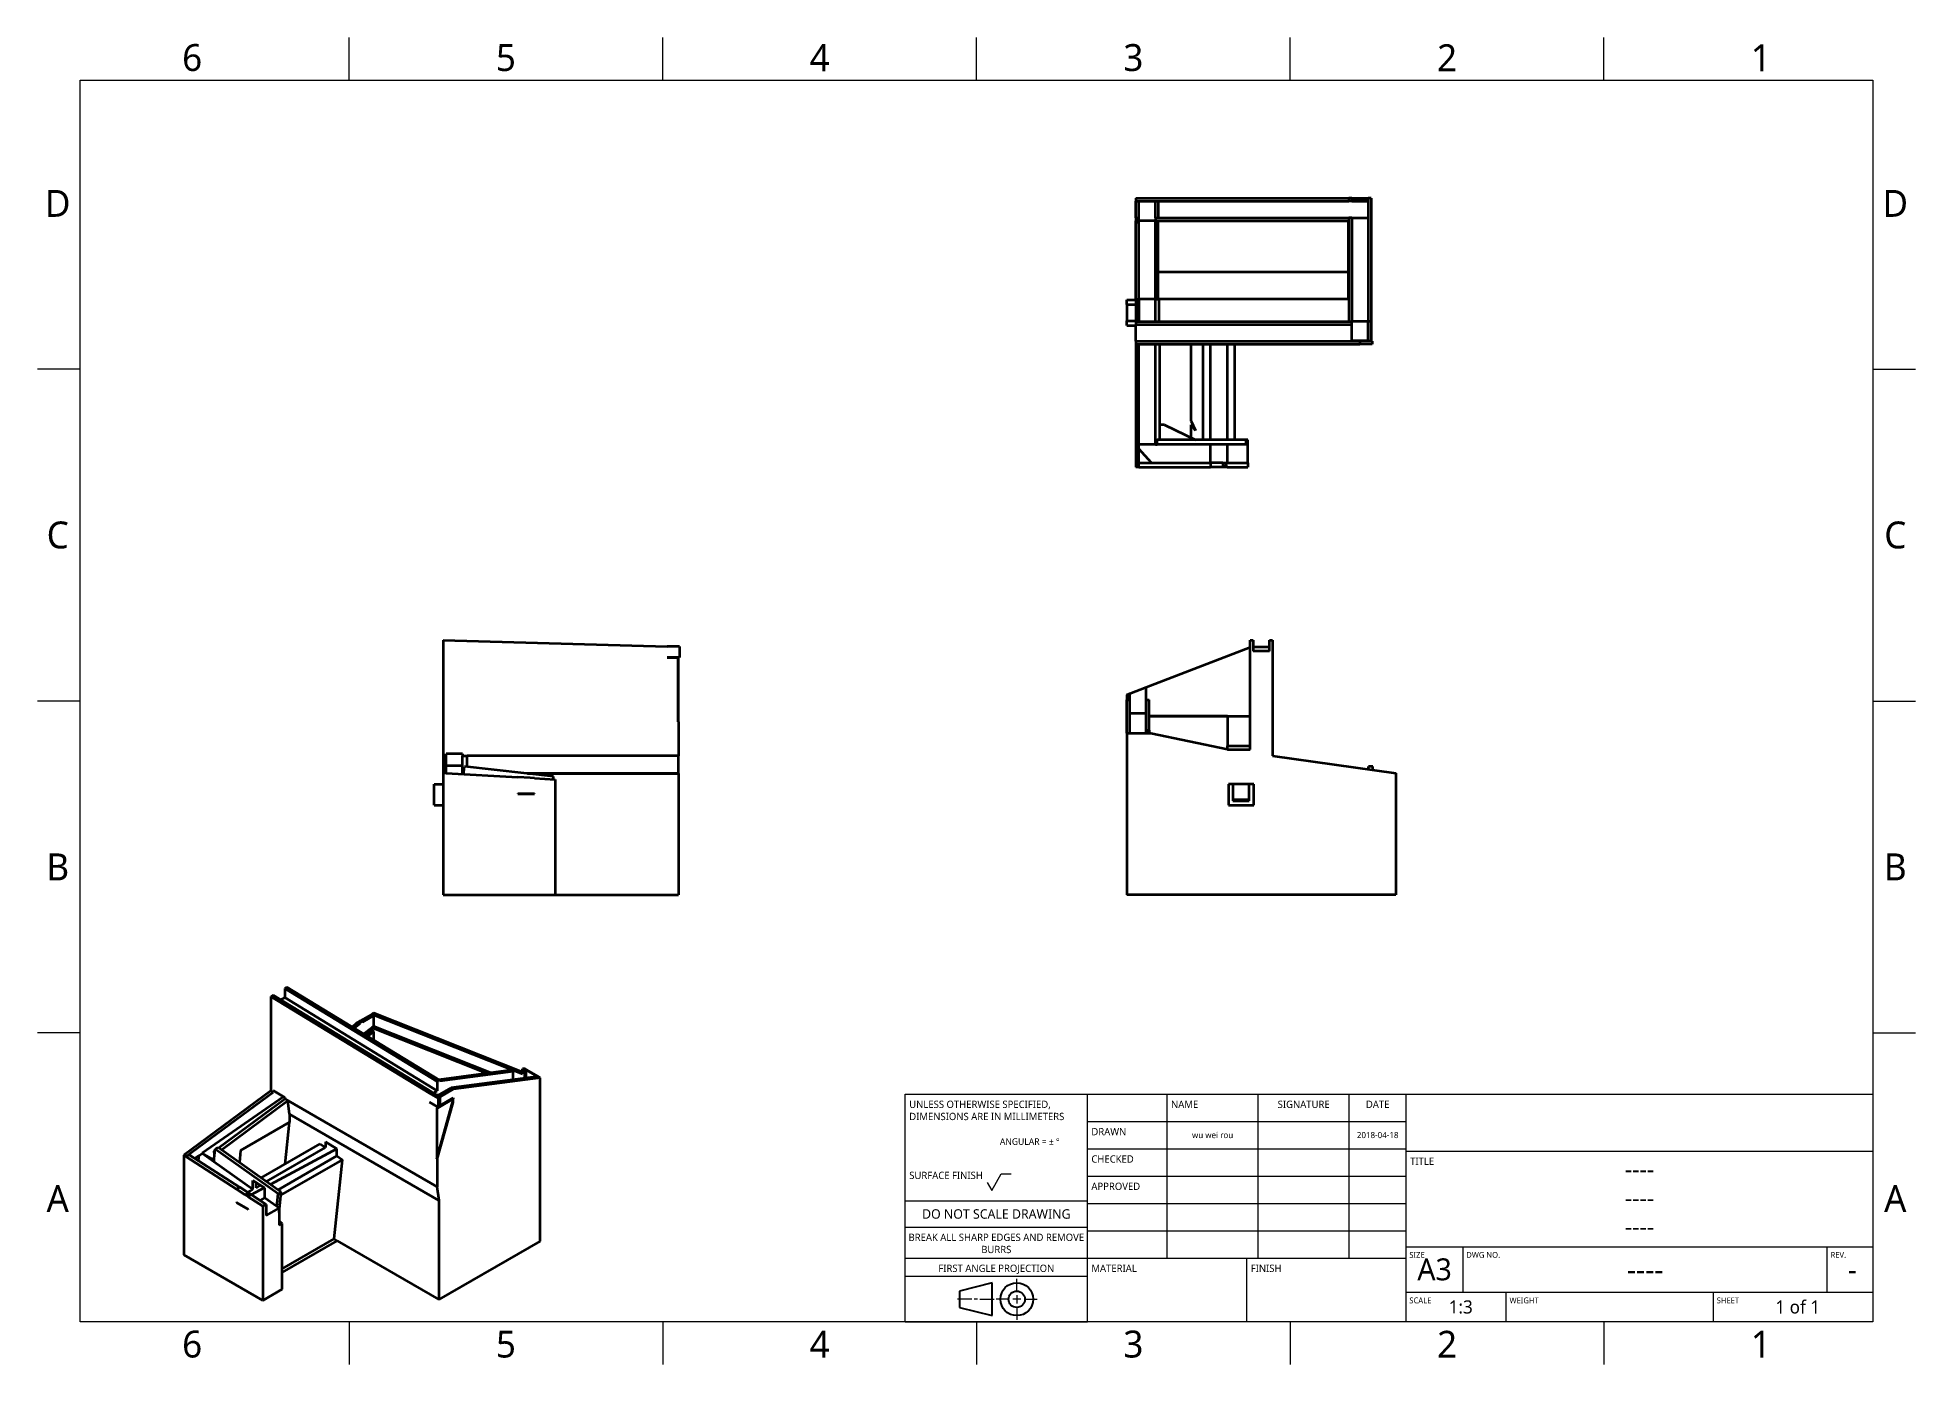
# Model space of a CAD drawing. Header units: millimetres. Extents: x 0 to 420, y 0 to 296.
import ezdxf

# ---------------------------------------------------------------- set-up
doc = ezdxf.new("R2010")
doc.units = ezdxf.units.MM
doc.header["$LTSCALE"] = 12.7
for name, color, linetype, lineweight in [('BORDER_FRAME', 7, 'Continuous', 15), ('BORDER_ZONES', 7, 'Continuous', 15), ('TITLE_BLOCK', 7, 'Continuous', 15), ('Visible', 7, 'Continuous', 40)]:
    doc.layers.add(name, color=color, linetype=linetype, lineweight=lineweight)
doc.styles.add('Onshape-Standard', font='NotoSans-Regular.ttf')
doc.styles.add('Onshape-Standard-Fields', font='')
doc.styles.get('Onshape-Standard-Fields').set_extended_font_data('Noto Sans')

msp = doc.modelspace()

# ---------------------------------------------------------------- linework, layer by layer
at = {"layer": 'BORDER_FRAME'}
for p, q in [((10, 10), (10, 287)), ((10, 287), (410, 287)), ((410, 287), (410, 10)), ((410, 10), (10, 10))]:
    msp.add_line(p, q, dxfattribs=at)
at = {"layer": 'BORDER_ZONES'}
for p, q in [((70, 287), (70, 296.5)), ((140, 287), (140, 296.5)), ((210, 287), (210, 296.5)), ((280, 287), (280, 296.5)), ((350, 287), (350, 296.5)), ((10, 222.5), (0.5, 222.5)), ((410, 222.5), (419.5, 222.5)), ((10, 148.5), (0.5, 148.5)), ((410, 148.5), (419.5, 148.5)), ((10, 74.5), (0.5, 74.5)), ((410, 74.5), (419.5, 74.5)), ((70, 10), (70, 0.5)), ((140, 10), (140, 0.5)), ((210, 10), (210, 0.5)), ((280, 10), (280, 0.5)), ((350, 10), (350, 0.5))]:
    msp.add_line(p, q, dxfattribs=at)
at = {"layer": 'TITLE_BLOCK'}
for p, q in [((194.1, 10), (194.1, 60.8)), ((194.1, 60.8), (234.74, 60.8)), ((234.74, 10), (234.74, 60.8)), ((234.74, 60.8), (305.86, 60.8)), ((252.52, 24.22), (252.52, 60.8)), ((272.84, 24.22), (272.84, 60.8)), ((293.16, 24.22), (293.16, 60.8)), ((305.86, 10), (305.86, 60.8)), ((305.86, 60.8), (410, 60.8)), ((234.74, 54.7), (305.86, 54.7)), ((234.74, 48.61), (305.86, 48.61)), ((305.86, 48.1), (410, 48.1)), ((213.4, 39.33), (215.54, 43.03)), ((215.54, 43.03), (217.77, 43.03)), ((234.74, 42.51), (305.86, 42.51)), ((212.39, 41.09), (213.4, 39.33)), ((194.1, 37.03), (234.74, 37.03)), ((234.74, 36.42), (305.86, 36.42)), ((194.1, 31.13), (234.74, 31.13)), ((234.74, 30.32), (305.86, 30.32)), ((305.86, 26.76), (410, 26.76)), ((318.56, 16.6), (318.56, 26.76)), ((399.84, 16.6), (399.84, 26.76)), ((194.1, 24.22), (234.74, 24.22)), ((234.74, 24.22), (305.86, 24.22)), ((270.3, 10), (270.3, 24.22)), ((194.1, 20.16), (234.74, 20.16)), ((305.86, 16.6), (410, 16.6)), ((328.21, 10), (328.21, 16.6)), ((374.44, 10), (374.44, 16.6)), ((194.1, 10), (234.74, 10))]:
    msp.add_line(p, q, dxfattribs=at)
at = {"layer": 'TITLE_BLOCK', "lineweight": 30}
for p, q in [((213.51, 18.7), (206.19, 16.87)), ((206.19, 16.87), (206.19, 13.21)), ((213.51, 11.38), (213.51, 18.7)), ((206.19, 13.21), (213.51, 11.38))]:
    msp.add_line(p, q, dxfattribs=at)
at = {"layer": 'TITLE_BLOCK', "lineweight": 15}
for p, q in [((218.99, 16.87), (218.99, 19.61)), ((208.93, 15.04), (205.73, 15.04)), ((210.21, 15.04), (209.48, 15.04)), ((210.76, 15.04), (213.96, 15.04)), ((217.16, 15.04), (214.42, 15.04)), ((219.91, 15.04), (218.08, 15.04)), ((218.99, 15.95), (218.99, 14.12)), ((218.99, 13.21), (218.99, 10.47)), ((220.82, 15.04), (223.56, 15.04))]:
    msp.add_line(p, q, dxfattribs=at)
at = {"layer": 'TITLE_BLOCK', "lineweight": 30}
for radius in [3.66, 1.83]:
    msp.add_circle((218.99, 15.04), radius, dxfattribs=at)
at = {"layer": 'Visible'}
for p, q in [((245.57, 260.64), (293.05, 260.64)), ((245.57, 260.64), (245.57, 259.97)), ((245.57, 259.97), (293.05, 259.97)), ((245.57, 256.3), (245.57, 259.97)), ((246.24, 256.3), (246.24, 259.97)), ((249.91, 256.3), (249.91, 259.97)), ((250.57, 259.97), (250.57, 256.3)), ((293.72, 260.64), (293.05, 260.64)), ((293.05, 260.64), (293.05, 259.97)), ((293.72, 259.97), (293.05, 259.97)), ((293.72, 260.64), (297.39, 260.64)), ((293.72, 260.64), (293.72, 259.97)), ((293.72, 260.47), (297.39, 260.47)), ((293.72, 259.97), (297.39, 259.97)), ((297.39, 260.64), (297.39, 233.14)), ((298.05, 260.64), (297.39, 260.64)), ((298.05, 260.64), (298.05, 233.14)), ((245.57, 256.3), (246.24, 256.3)), ((245.57, 256.3), (245.57, 255.64)), ((245.57, 255.64), (246.24, 255.64)), ((245.57, 255.27), (245.57, 255.64)), ((246.24, 255.64), (246.24, 256.3)), ((246.24, 255.27), (246.24, 255.64)), ((249.91, 255.64), (246.24, 255.64)), ((249.91, 256.3), (293.05, 256.3)), ((249.91, 256.3), (249.91, 255.64)), ((249.91, 255.64), (293.05, 255.64)), ((249.91, 255.27), (249.91, 255.64)), ((250.57, 255.27), (250.57, 255.64)), ((292.97, 238.14), (292.97, 255.64)), ((293.05, 256.3), (293.05, 233.14)), ((293.72, 256.3), (293.05, 256.3)), ((293.72, 256.3), (293.72, 233.14)), ((293.72, 256.3), (297.39, 256.3)), ((246.24, 255.27), (245.57, 255.27)), ((245.57, 238.14), (245.57, 255.27)), ((246.24, 238.14), (246.24, 255.27)), ((249.91, 238.14), (249.91, 255.27)), ((250.57, 255.27), (249.91, 255.27)), ((250.57, 238.14), (250.57, 255.27)), ((292.97, 244.16), (250.57, 244.16)), ((243.57, 236.97), (243.57, 237.97)), ((243.57, 237.97), (245.57, 237.97)), ((243.57, 236.97), (243.57, 233.3)), ((243.57, 236.97), (245.57, 236.97)), ((245.57, 238.14), (245.57, 233.14)), ((245.57, 238.14), (246.24, 238.14)), ((245.83, 238.14), (245.83, 233.14)), ((249.91, 238.14), (246.24, 238.14)), ((246.24, 238.14), (246.24, 233.14)), ((249.91, 233.14), (249.91, 238.14)), ((249.91, 238.14), (250.57, 238.14)), ((250.7, 238.14), (250.57, 238.14)), ((250.7, 238.14), (250.7, 233.14)), ((292.97, 238.14), (250.7, 238.14)), ((243.57, 233.3), (245.57, 233.3)), ((243.57, 232.3), (243.57, 233.3)), ((243.57, 232.3), (245.57, 232.3)), ((245.57, 233.14), (293.72, 233.14)), ((245.57, 233.14), (245.57, 232.47)), ((245.57, 228.8), (245.57, 232.47)), ((245.57, 232.47), (293.72, 232.47)), ((293.72, 232.47), (293.72, 233.14)), ((297.39, 233.14), (293.72, 233.14)), ((293.72, 228.81), (293.72, 232.47)), ((297.39, 228.8), (297.39, 233.14)), ((298.05, 233.14), (297.39, 233.14)), ((298.05, 233.14), (298.06, 233.14)), ((298.05, 228.8), (298.05, 233.14)), ((298.06, 233.14), (298.06, 228.8)), ((245.57, 228.8), (295.55, 228.8)), ((245.57, 228.8), (245.57, 228.14)), ((245.57, 228.14), (245.57, 200.64)), ((245.57, 228.14), (295.55, 228.14)), ((246.24, 200.64), (246.24, 228.14)), ((249.91, 205.84), (249.91, 228.14)), ((250.91, 206.74), (250.91, 228.14)), ((257.87, 210.94), (257.87, 228.14)), ((260.56, 206.74), (260.56, 228.14)), ((262.24, 206.74), (262.24, 228.14)), ((265.91, 228.14), (265.91, 206.74)), ((267.61, 206.74), (267.61, 228.14)), ((297.39, 228.81), (293.72, 228.81)), ((295.55, 228.8), (295.55, 228.14)), ((298.29, 228.8), (295.55, 228.8)), ((298.29, 228.14), (295.55, 228.14)), ((298.29, 228.8), (298.29, 228.14)), ((251.95, 210.11), (250.91, 210.11)), ((251.95, 210.11), (258.89, 206.74)), ((257.87, 210.94), (258.89, 208.85)), ((258.28, 210.11), (257.87, 210.11)), ((258.89, 208.85), (257.87, 210.11)), ((257.87, 207.23), (257.87, 210.11)), ((249.91, 205.74), (246.24, 205.74)), ((249.91, 205.84), (249.91, 205.74)), ((249.91, 205.84), (250.24, 205.84)), ((249.91, 205.74), (250.32, 205.74)), ((250.24, 205.84), (250.25, 206.74)), ((250.25, 206.74), (250.32, 206.74)), ((270.19, 206.74), (250.32, 206.74)), ((250.32, 205.74), (250.32, 206.74)), ((270.19, 205.74), (250.32, 205.74)), ((262.24, 201.64), (262.24, 205.74)), ((265.91, 205.74), (265.91, 201.64)), ((270.52, 206.74), (270.19, 206.74)), ((270.19, 205.74), (270.19, 206.74)), ((270.52, 205.74), (270.19, 205.74)), ((270.52, 205.74), (270.52, 206.74)), ((270.52, 201.64), (270.52, 205.74)), ((249.02, 201.64), (246.24, 204.78)), ((246.24, 201.64), (262.22, 201.64)), ((264.93, 201.64), (262.22, 201.64)), ((262.22, 201.64), (262.22, 200.64)), ((264.93, 201.64), (270.52, 201.64)), ((264.93, 201.64), (264.93, 200.64)), ((264.93, 200.64), (265.91, 201.29)), ((270.52, 201.64), (270.52, 200.64)), ((246.24, 200.64), (245.57, 200.64)), ((246.24, 200.64), (262.22, 200.64)), ((264.93, 200.64), (262.22, 200.64)), ((265.91, 200.64), (264.93, 200.64)), ((265.91, 200.64), (270.52, 200.64)), ((91.02, 162.08), (91.02, 136.28)), ((91.02, 162.08), (141, 160.69)), ((143.73, 160.69), (141, 160.69)), ((143.73, 160.69), (143.73, 158.2)), ((247.87, 151.56), (271.03, 160.48)), ((271.03, 137.69), (271.03, 162.08)), ((271.03, 162.08), (271.7, 162.08)), ((271.7, 162.08), (271.7, 159.59)), ((275.37, 160.48), (271.7, 160.48)), ((275.37, 159.59), (271.7, 159.59)), ((275.37, 162.08), (276.03, 162.08)), ((275.37, 159.59), (275.37, 162.08)), ((276.03, 162.08), (276.03, 136.28)), ((141, 158.2), (143.51, 158.13)), ((143.73, 158.2), (141, 158.2)), ((142.83, 158.2), (142.83, 158.15)), ((143.35, 157.83), (143.35, 143.84)), ((143.35, 157.83), (143.51, 157.83)), ((143.35, 156.82), (143.5, 156.82)), ((143.5, 158.13), (143.5, 158.2)), ((143.5, 156.82), (143.5, 157.83)), ((143.5, 143.84), (143.5, 156.82)), ((143.51, 157.83), (143.51, 158.13)), ((244.2, 150.14), (247.87, 151.56)), ((247.87, 148.78), (247.87, 151.56)), ((243.53, 149.89), (244.2, 150.14)), ((243.53, 149.89), (243.53, 148.78)), ((243.53, 141.35), (243.53, 148.78)), ((243.53, 148.78), (244.2, 148.78)), ((244.2, 148.78), (244.2, 150.14)), ((244.2, 141.35), (244.2, 148.78)), ((247.87, 142.03), (247.87, 148.78)), ((247.87, 148.78), (248.53, 148.78)), ((248.53, 142.03), (248.53, 148.78)), ((143.35, 143.84), (143.5, 143.84)), ((143.5, 143.84), (143.5, 136.28)), ((244.2, 145.79), (247.87, 145.79)), ((248.53, 145.11), (271.03, 145.11)), ((266.03, 145.1), (248.53, 145.1)), ((266.03, 145.1), (266.03, 138.49)), ((243.53, 141.35), (244.2, 141.35)), ((243.53, 141.35), (243.53, 105.26)), ((244.2, 141.35), (244.2, 141.28)), ((247.87, 141.28), (244.2, 141.28)), ((247.87, 142.03), (248.53, 142.03)), ((247.87, 141.46), (247.87, 142.03)), ((248.53, 141.46), (247.87, 141.46)), ((247.87, 141.35), (247.87, 141.46)), ((247.87, 141.35), (248.53, 141.35)), ((247.87, 141.28), (247.87, 141.35)), ((248.53, 142.03), (248.53, 141.46)), ((248.53, 141.35), (248.53, 141.46)), ((248.53, 141.35), (248.53, 141.28)), ((248.9, 141.28), (248.53, 141.28)), ((266.03, 137.69), (248.9, 141.28)), ((266.03, 137.69), (266.03, 138.49)), ((266.03, 138.49), (271.03, 138.49)), ((91.68, 136.28), (91.02, 136.28)), ((91.02, 136.28), (91.02, 132.43)), ((91.68, 136.28), (91.68, 136.68)), ((95.35, 136.68), (91.68, 136.68)), ((91.68, 132.43), (91.68, 136.28)), ((95.35, 136.68), (95.35, 136.28)), ((95.35, 136.28), (96.35, 136.28)), ((95.35, 133.16), (95.35, 136.28)), ((96.35, 133.84), (96.35, 136.28)), ((143.5, 136.28), (96.35, 136.28)), ((143.5, 132.32), (143.5, 136.28)), ((266.03, 137.69), (271.03, 137.69)), ((276.03, 136.28), (303.53, 132.43)), ((89.02, 125.26), (89.02, 129.93)), ((89.02, 129.93), (91.02, 129.93)), ((91.68, 132.43), (91.02, 132.43)), ((91.02, 132.43), (91.02, 105.26)), ((95.35, 134.02), (91.68, 134.02)), ((91.68, 132.43), (107.67, 131.49)), ((95.35, 133.16), (95.68, 133.16)), ((95.35, 132.21), (95.35, 133.16)), ((95.57, 132.2), (95.76, 133.9)), ((115.63, 131.65), (95.76, 133.9)), ((107.67, 131.54), (107.67, 131.49)), ((110.38, 131.33), (107.67, 131.54)), ((143.5, 132.32), (109.72, 132.32)), ((109.79, 132.31), (143.5, 132.31)), ((111.35, 131.27), (110.38, 131.33)), ((111.35, 131.25), (110.38, 131.33)), ((111.35, 131.25), (111.35, 131.27)), ((111.35, 131.27), (115.96, 131)), ((115.56, 131.02), (115.63, 131.65)), ((115.96, 131), (115.96, 105.26)), ((143.5, 132.31), (143.5, 132.32)), ((143.5, 132.31), (143.5, 105.26)), ((267.2, 129.93), (266.2, 129.93)), ((266.2, 129.93), (266.2, 125.26)), ((267.2, 129.93), (267.2, 126.26)), ((270.87, 129.93), (267.2, 129.93)), ((271.87, 129.93), (270.87, 129.93)), ((270.87, 126.26), (270.87, 129.93)), ((271.87, 125.26), (271.87, 129.93)), ((298.43, 133.9), (297.43, 133.9)), ((297.43, 133.28), (297.43, 133.9)), ((298.43, 133.14), (298.43, 133.9)), ((303.53, 132.43), (303.53, 105.26)), ((107.68, 127.88), (107.68, 127.82)), ((107.68, 127.88), (111.35, 127.88)), ((107.68, 127.82), (111.35, 127.82)), ((111.35, 127.82), (111.35, 127.88)), ((267.2, 126.49), (270.87, 126.62)), ((267.2, 126.26), (270.87, 126.26)), ((89.02, 125.26), (91.02, 125.26)), ((266.2, 125.26), (271.87, 125.26)), ((91.02, 105.26), (115.96, 105.26)), ((115.96, 105.26), (143.5, 105.26)), ((303.53, 105.26), (243.53, 105.26)), ((56.12, 84.63), (55.65, 84.35)), ((55.65, 84.35), (89.69, 63.6)), ((55.65, 84.35), (55.65, 82.32)), ((56.12, 84.63), (90.16, 63.88)), ((53.05, 82.86), (52.58, 82.58)), ((52.58, 82.58), (87.92, 61.04)), ((52.58, 82.58), (52.58, 61.52)), ((53.05, 82.86), (88.4, 61.32)), ((54.76, 81.81), (55.65, 82.32)), ((55.65, 82.32), (89.69, 61.57)), ((70.66, 75.76), (71.77, 76.67)), ((71.12, 75.48), (72.24, 76.4)), ((71.77, 76.67), (72.03, 76.82)), ((72.24, 76.4), (71.77, 76.67)), ((72.5, 77.16), (72.03, 76.89)), ((72.03, 76.89), (72.5, 76.7)), ((72.03, 76.89), (72.03, 76.82)), ((72.5, 76.55), (72.03, 76.82)), ((72.24, 76.4), (72.5, 76.55)), ((72.5, 77.16), (72.97, 76.97)), ((72.5, 76.7), (72.97, 76.97)), ((72.5, 76.55), (72.5, 76.7)), ((72.57, 77.13), (75.09, 78.59)), ((72.97, 76.82), (75.56, 78.32)), ((72.97, 76.97), (72.97, 76.82)), ((75.09, 75.59), (73.24, 74.19)), ((75.56, 78.93), (75.09, 78.66)), ((75.09, 78.66), (75.09, 78.59)), ((75.09, 78.66), (108.67, 65.34)), ((75.56, 78.32), (75.09, 78.59)), ((75.56, 75.94), (75.09, 75.67)), ((75.09, 75.67), (75.09, 75.06)), ((75.09, 75.67), (100.92, 65.42)), ((75.56, 78.93), (108.67, 65.8)), ((75.56, 75.94), (75.56, 78.32)), ((75.56, 75.94), (101.79, 65.54)), ((73.65, 73.94), (74.83, 74.9)), ((74.11, 73.66), (75.3, 74.63)), ((74.83, 74.9), (75.09, 75.06)), ((75.3, 74.63), (74.83, 74.9)), ((75.56, 74.78), (75.09, 75.06)), ((75.3, 74.63), (75.56, 74.78)), ((75.56, 72.77), (75.56, 74.78)), ((89.69, 63.6), (90.16, 63.88)), ((89.69, 63.6), (89.69, 61.57)), ((106.07, 66.11), (90, 63.98)), ((106.55, 65.83), (90.16, 63.67)), ((90.16, 63.67), (90.16, 63.88)), ((112.2, 64.74), (92.76, 62.17)), ((112.67, 64.47), (93.23, 61.9)), ((106.55, 65.83), (106.07, 66.11)), ((106.55, 65.83), (106.55, 63.99)), ((109.14, 66.51), (108.67, 66.45)), ((109.14, 66.18), (108.67, 66.45)), ((108.67, 65.34), (108.67, 66.45)), ((109.61, 66.24), (109.14, 66.51)), ((109.61, 66.24), (109.14, 66.18)), ((109.14, 66.18), (109.14, 64.34)), ((109.49, 66.17), (109.61, 66.24)), ((109.49, 64.38), (109.49, 66.17)), ((109.49, 66.17), (112.01, 64.72)), ((109.61, 66.24), (112.2, 64.74)), ((112.67, 64.47), (112.2, 64.74)), ((112.67, 28.03), (112.67, 64.47)), ((52.58, 61.52), (33.14, 47.15)), ((33.61, 46.87), (53.05, 61.25)), ((55.41, 60.22), (37.22, 47.61)), ((40.89, 48.85), (55.65, 59.75)), ((41.54, 48.39), (56.35, 59.35)), ((53.05, 61.25), (52.58, 61.52)), ((53.05, 61.25), (53.05, 61.58)), ((55.65, 60.08), (53.05, 61.58)), ((55.65, 60.08), (55.65, 59.75)), ((55.65, 59.75), (56.35, 59.35)), ((89.69, 40.1), (56.35, 59.35)), ((56.75, 56.34), (56.35, 59.35)), ((88.4, 61.32), (87.92, 61.04)), ((89.86, 59.93), (87.92, 61.04)), ((87.92, 59.01), (89.7, 57.93)), ((89.86, 57.9), (87.92, 59.01)), ((90.33, 60.2), (88.4, 61.32)), ((88.82, 61.07), (89.69, 61.57)), ((89.59, 46.33), (93.12, 58.96)), ((90.16, 60.67), (89.68, 60.58)), ((89.69, 46.27), (93.23, 58.9)), ((93.23, 59.73), (89.7, 57.69)), ((89.84, 60.48), (92.76, 62.17)), ((90.33, 60.2), (89.86, 59.93)), ((89.86, 59.93), (89.86, 57.9)), ((90.31, 60.21), (93.23, 61.9)), ((90.33, 58.17), (90.33, 60.2)), ((90.33, 58.3), (93.23, 59.98)), ((93.23, 59.98), (90.33, 58.3)), ((93.23, 61.9), (92.76, 62.17)), ((93.12, 59.67), (93.12, 58.96)), ((93.12, 58.96), (93.23, 58.9)), ((93.23, 59.98), (93.23, 59.73)), ((93.23, 59.98), (93.23, 59.98)), ((93.23, 58.9), (93.23, 59.73)), ((45.78, 48.23), (56.71, 54.54)), ((55.74, 45.2), (56.71, 54.54)), ((56.71, 56.31), (56.75, 56.34)), ((56.71, 56.31), (90.05, 37.06)), ((56.71, 56.31), (56.71, 54.54)), ((90.09, 37.09), (56.75, 56.34)), ((89.59, 57.75), (89.7, 57.69)), ((89.59, 57.75), (89.59, 46.33)), ((89.75, 57.96), (89.7, 57.93)), ((89.7, 57.69), (89.7, 57.93)), ((89.86, 57.9), (90.33, 58.17)), ((33.14, 47.15), (33.14, 24.96)), ((33.61, 46.87), (33.14, 47.15)), ((34.32, 47.28), (33.61, 46.87)), ((33.61, 46.87), (44.91, 39.58)), ((34.32, 47.28), (45.58, 40.01)), ((36.53, 47.13), (35.58, 46.47)), ((36.42, 45.92), (36.53, 47.13)), ((36.53, 47.13), (37.22, 47.53)), ((39.81, 46.11), (37.22, 47.61)), ((37.22, 47.53), (37.22, 47.61)), ((39.81, 45.69), (37.22, 47.53)), ((39.81, 45.69), (40.1, 48.5)), ((39.86, 46.14), (39.81, 46.11)), ((39.81, 46.11), (39.81, 45.69)), ((39.88, 48.09), (40.07, 48.24)), ((39.98, 47.32), (39.88, 48.09)), ((39.88, 48.09), (40.05, 47.99)), ((40.1, 48.5), (40.81, 48.91)), ((54.15, 38.55), (40.1, 48.5)), ((54.86, 38.96), (40.81, 48.91)), ((45.78, 48.23), (45.58, 45.53)), ((50.4, 42.12), (63.54, 49.7)), ((51.58, 41.28), (64.72, 48.86)), ((67.31, 48.56), (52.5, 40.63)), ((67.31, 47.03), (54.17, 39.44)), ((54.78, 38.24), (68.52, 46.17)), ((63.54, 49.7), (64.72, 48.86)), ((67.31, 48.63), (64.72, 50.17)), ((64.72, 50.17), (64.72, 48.86)), ((66.69, 28.54), (68.52, 46.17)), ((67.31, 47.03), (67.31, 48.63)), ((67.31, 47.03), (68.52, 46.17)), ((89.59, 46.33), (89.69, 46.27)), ((89.69, 46.27), (89.69, 40.1)), ((48.53, 39.52), (39.81, 45.69)), ((45.62, 40.03), (44.91, 39.63)), ((44.91, 39.63), (44.91, 39.58)), ((46.83, 38.34), (44.91, 39.63)), ((47.53, 38.75), (45.62, 40.03)), ((47.53, 38.75), (46.83, 38.34)), ((46.83, 38.34), (47.89, 38.17)), ((47.52, 37.88), (46.83, 38.34)), ((47.52, 37.9), (46.83, 38.34)), ((47.38, 38.85), (48.53, 39.52)), ((47.52, 37.88), (47.52, 37.9)), ((47.52, 37.9), (50.78, 35.8)), ((47.53, 38.75), (51.48, 36.21)), ((47.89, 38.17), (47.98, 38.15)), ((51.09, 39.88), (48.19, 38.33)), ((48.53, 41.5), (51.12, 39.86)), ((48.53, 39.52), (48.53, 41.5)), ((49.24, 39.92), (49.24, 41.05)), ((49.24, 39.92), (50.17, 40.46)), ((51.12, 39.86), (51.12, 37.68)), ((53.86, 35.74), (54.15, 38.55)), ((54.15, 38.55), (54.86, 38.96)), ((54.38, 34.41), (54.86, 38.96)), ((90.09, 37.09), (89.69, 40.1)), ((44.92, 36.63), (47.52, 35.13)), ((44.92, 36.63), (44.92, 36.58)), ((44.97, 36.6), (44.92, 36.58)), ((44.92, 36.58), (47.52, 35.08)), ((47.52, 35.08), (47.52, 35.13)), ((51.12, 37.68), (50.11, 37.09)), ((51.48, 36.21), (50.78, 35.8)), ((50.78, 35.8), (50.78, 14.78)), ((53.86, 35.74), (51.12, 37.68)), ((51.48, 36.21), (51.48, 33.7)), ((51.48, 33.7), (54.38, 35.37)), ((54.38, 35.37), (53.86, 35.74)), ((54.38, 35.37), (54.38, 31.54)), ((90.05, 37.06), (90.09, 37.09)), ((90.05, 37.06), (90.05, 14.97)), ((55.09, 31.95), (54.38, 32.45)), ((54.38, 31.54), (55.09, 31.95)), ((55.09, 17.27), (55.09, 31.95)), ((55.09, 21.85), (66.69, 28.54)), ((55.09, 21), (67.34, 28.08)), ((66.69, 28.54), (67.34, 28.08)), ((67.34, 28.08), (90.05, 14.97)), ((112.67, 28.03), (90.05, 14.97)), ((33.14, 24.96), (50.78, 14.78)), ((55.09, 17.27), (50.78, 14.78))]:
    msp.add_line(p, q, dxfattribs=at)

# ---------------------------------------------------------------- texts
at = {"layer": 'BORDER_ZONES', "char_height": 6, "attachment_point": 5, "style": 'Onshape-Standard'}
for s, insert in [('6', (35, 292)), ('5', (105, 292)), ('4', (175, 292)), ('3', (245, 292)), ('2', (315, 292)), ('1', (385, 292)), ('D', (5, 259.5)), ('D', (415, 259.5)), ('C', (5, 185.5)), ('C', (415, 185.5)), ('B', (5, 111.5)), ('B', (415, 111.5)), ('A', (5, 37.5)), ('A', (415, 37.5)), ('6', (35, 5)), ('5', (105, 5)), ('4', (175, 5)), ('3', (245, 5)), ('2', (315, 5)), ('1', (385, 5))]:
    msp.add_mtext(s, dxfattribs=dict(at, insert=insert))
at = {"layer": 'TITLE_BLOCK'}
for s, insert, char_height, width, attachment_point, style in [('UNLESS OTHERWISE SPECIFIED, DIMENSIONS ARE IN MILLIMETERS', (194.99, 59.34), 1.6256, 40.64, 1, 'Onshape-Standard'), ('NAME', (253.41, 59.34), 1.626, 20.32, 1, 'Onshape-Standard'), ('SIGNATURE', (283, 59.34), 1.626, 20.32, 2, 'Onshape-Standard'), ('DATE', (299.51, 59.34), 1.626, 12.7, 2, 'Onshape-Standard'), ('^JANGULAR = ± °^J', (215.22, 53.39), 1.463, 20.32, 1, 'Onshape-Standard'), ('DRAWN', (235.63, 53.24), 1.626, 17.78, 1, 'Onshape-Standard'), ('wu wei rou', (262.68, 51.66), 1.366, 20.32, 5, 'Onshape-Standard-Fields'), ('2018-04-18', (299.51, 51.66), 1.366, 12.7, 5, 'Onshape-Standard-Fields'), ('CHECKED', (235.63, 47.14), 1.626, 17.78, 1, 'Onshape-Standard'), ('TITLE', (306.75, 46.64), 1.626, 12.7, 1, 'Onshape-Standard'), ('SURFACE FINISH', (194.99, 43.49), 1.6256, 20.32, 1, 'Onshape-Standard'), ('----', (357.93, 44.04), 3.901, 93.98, 5, 'Onshape-Standard-Fields'), ('APPROVED', (235.63, 41.05), 1.626, 17.78, 1, 'Onshape-Standard'), ('DO NOT SCALE DRAWING', (214.42, 35.12), 2.1133, 40.64, 2, 'Onshape-Standard'), ('----', (357.93, 37.64), 3.901, 93.98, 5, 'Onshape-Standard-Fields'), ('BREAK ALL SHARP EDGES AND REMOVE BURRS', (214.42, 29.67), 1.6256, 40.64, 2, 'Onshape-Standard'), ('----', (357.93, 31.23), 3.901, 93.98, 5, 'Onshape-Standard-Fields'), ('SIZE', (306.58, 25.59), 1.3, 12.7, 1, 'Onshape-Standard'), ('DWG NO.', (319.28, 25.59), 1.3, 81.28, 1, 'Onshape-Standard'), ('REV.', (400.56, 25.59), 1.3, 10.16, 1, 'Onshape-Standard'), ('FIRST ANGLE PROJECTION', (214.42, 22.76), 1.6256, 40.64, 2, 'Onshape-Standard'), ('MATERIAL', (235.63, 22.76), 1.626, 35.56, 1, 'Onshape-Standard'), ('FINISH', (271.19, 22.76), 1.626, 35.56, 1, 'Onshape-Standard'), ('A3', (312.21, 21.68), 4.877, 12.7, 5, 'Onshape-Standard-Fields'), ('----', (359.2, 21.68), 4.877, 81.28, 5, 'Onshape-Standard-Fields'), ('-', (405.43, 21.68), 4.88, 9.144, 5, 'Onshape-Standard-Fields'), ('SCALE', (306.58, 15.43), 1.3, 22.352, 1, 'Onshape-Standard'), ('1:3', (318.05, 13.3), 2.926, 20.32, 5, 'Onshape-Standard-Fields'), ('WEIGHT', (328.93, 15.43), 1.3, 46.228, 1, 'Onshape-Standard'), ('SHEET', (375.16, 15.43), 1.3, 35.56, 1, 'Onshape-Standard'), ('1 of 1', (393.24, 13.3), 2.926, 33.528, 5, 'Onshape-Standard-Fields')]:
    msp.add_mtext(s, dxfattribs=dict(at, insert=insert, char_height=char_height, width=width, attachment_point=attachment_point, style=style))

doc.saveas('drawing.dxf')
